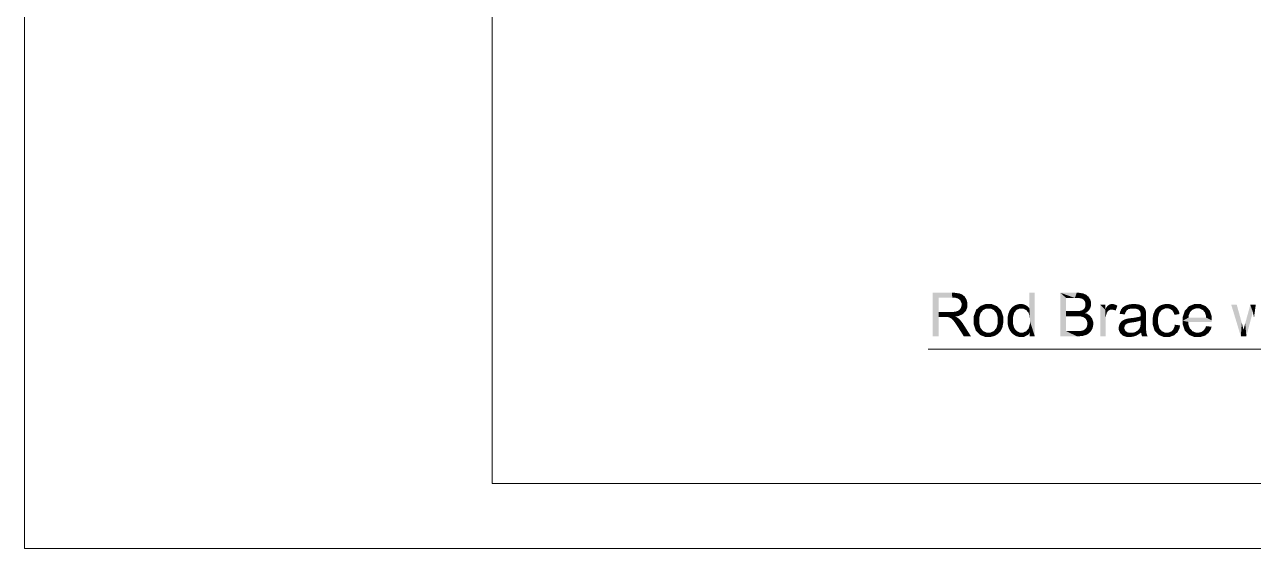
# Model space of a CAD drawing. Header units: millimetres. Extents: x 2 to 579, y 1 to 405.
# Drawn here: x 182.7 to 242.4, y 58.4 to 83.8 of the extents above; entities that cross this region are included whole.
import ezdxf

# ---------------------------------------------------------------- set-up
doc = ezdxf.new("R2010")
doc.units = ezdxf.units.MM
doc.linetypes.add('XKITLINE00', pattern=[0])
doc.layers.add('GraphicObject', color=6, linetype='Continuous', lineweight=0)
doc.layers.add('LinkedObject', color=7, linetype='Continuous', lineweight=0)

# ---------------------------------------------------------------- blocks, each defined once
blk = doc.blocks.new('*A3')
at = {"layer": 'GraphicObject', "color": 3, "linetype": 'XKITLINE00', "lineweight": 0}
for p, q in [((182.743, 197.389), (182.743, 58.437)), ((182.743, 58.437), (317.302, 58.437))]:
    blk.add_line(p, q, dxfattribs=at)
blk = doc.blocks.new('*A4')
at = {"layer": 'LinkedObject'}
for points in [[(227.082, 69.895), (226.804, 68.717), (226.804, 70.823)], [(226.804, 70.823), (227.082, 70.592), (227.082, 69.895)], [(227.748, 70.592), (226.804, 70.823), (227.736, 70.823)], [(227.082, 70.592), (226.804, 70.823), (227.748, 70.592)], [(227.736, 70.823), (227.865, 70.592), (227.748, 70.592)], [(228.09, 70.795), (227.736, 70.823), (227.877, 70.823)], [(228.164, 70.767), (227.736, 70.823), (228.09, 70.795)], [(228.036, 70.544), (227.736, 70.823), (228.164, 70.767)], [(227.865, 70.592), (227.736, 70.823), (228.036, 70.544)], [(228.164, 70.767), (228.09, 70.496), (228.036, 70.544)], [(228.237, 70.738), (228.09, 70.496), (228.164, 70.767)], [(228.09, 70.496), (228.237, 70.738), (228.144, 70.447)], [(228.144, 70.447), (228.237, 70.738), (228.397, 70.566)], [(228.397, 70.566), (228.198, 70.325), (228.144, 70.447)], [(228.441, 70.495), (228.198, 70.325), (228.397, 70.566)], [(228.485, 70.336), (228.198, 70.325), (228.441, 70.495)], [(228.397, 70.566), (228.237, 70.738), (228.354, 70.638)], [(231.751, 70.823), (231.492, 70.068), (231.492, 70.823)], [(231.751, 70.823), (231.515, 69.614), (231.492, 70.068)], [(231.515, 69.614), (231.751, 70.823), (231.751, 68.717)], [(232.996, 70.823), (233.274, 69.69), (232.996, 68.717)], [(233.274, 69.939), (233.274, 69.69), (232.996, 70.823)], [(232.996, 70.823), (233.274, 70.575), (233.274, 69.939)], [(233.696, 70.575), (232.996, 70.823), (233.786, 70.823)], [(233.274, 70.575), (232.996, 70.823), (233.696, 70.575)], [(233.696, 70.575), (233.786, 70.823), (233.809, 70.575)], [(233.786, 70.823), (233.97, 70.56), (233.809, 70.575)], [(233.907, 70.823), (233.97, 70.56), (233.786, 70.823)], [(234.101, 70.792), (233.97, 70.56), (233.907, 70.823)], [(233.97, 70.56), (234.101, 70.792), (234.017, 70.546)], [(234.017, 70.546), (234.101, 70.792), (234.063, 70.531)], [(234.063, 70.531), (234.101, 70.792), (234.174, 70.76)], [(234.174, 70.76), (234.135, 70.476), (234.063, 70.531)], [(234.247, 70.728), (234.135, 70.476), (234.174, 70.76)], [(234.361, 70.629), (234.135, 70.476), (234.247, 70.728)], [(234.402, 70.563), (234.135, 70.476), (234.361, 70.629)], [(234.135, 70.476), (234.402, 70.563), (234.161, 70.436)], [(234.402, 70.563), (234.186, 70.397), (234.161, 70.436)], [(234.186, 70.397), (234.402, 70.563), (234.211, 70.304)], [(234.211, 70.304), (234.402, 70.563), (234.485, 70.285)], [(234.485, 70.357), (234.402, 70.563), (234.443, 70.496)], [(234.485, 70.285), (234.402, 70.563), (234.485, 70.357)], [(227.082, 69.895), (227.082, 69.653), (226.804, 68.717)], [(227.405, 69.653), (227.082, 69.895), (227.68, 69.895)], [(227.082, 69.653), (227.082, 69.895), (227.405, 69.653)], [(227.405, 69.653), (227.68, 69.895), (227.459, 69.653)], [(227.459, 69.653), (227.68, 69.895), (227.536, 69.648)], [(227.536, 69.648), (227.68, 69.895), (227.56, 69.643)], [(227.56, 69.643), (227.68, 69.895), (227.592, 69.635)], [(227.592, 69.635), (227.68, 69.895), (227.655, 69.607)], [(227.655, 69.607), (227.68, 69.895), (227.776, 69.895)], [(227.655, 69.607), (227.776, 69.895), (227.687, 69.587)], [(227.776, 69.895), (227.892, 69.676), (227.687, 69.587)], [(227.925, 69.915), (227.892, 69.676), (227.776, 69.895)], [(227.892, 69.676), (227.925, 69.915), (228.044, 69.697)], [(227.979, 69.934), (228.34, 69.871), (227.925, 69.915)], [(228.267, 69.794), (227.925, 69.915), (228.34, 69.871)], [(228.044, 69.697), (227.925, 69.915), (228.267, 69.794)], [(228.032, 69.954), (228.34, 69.871), (227.979, 69.934)], [(228.34, 69.871), (228.032, 69.954), (228.114, 70.017)], [(228.142, 70.061), (228.34, 69.871), (228.114, 70.017)], [(228.17, 70.104), (228.34, 69.871), (228.142, 70.061)], [(228.17, 70.104), (228.485, 70.249), (228.34, 69.871)], [(228.198, 70.199), (228.485, 70.249), (228.17, 70.104)], [(228.485, 70.249), (228.198, 70.325), (228.485, 70.336)], [(228.198, 70.325), (228.485, 70.249), (228.198, 70.25)], [(228.485, 70.249), (228.198, 70.199), (228.198, 70.25)], [(228.34, 69.871), (228.485, 70.249), (228.412, 69.948)], [(228.412, 69.948), (228.485, 70.249), (228.485, 70.137)], [(229.028, 70.109), (228.792, 69.481), (228.91, 70.007)], [(229.121, 69.846), (228.792, 69.481), (229.028, 70.109)], [(228.91, 70.007), (228.792, 69.481), (228.792, 69.693)], [(229.058, 69.627), (228.792, 69.481), (229.121, 69.846)], [(229.366, 70.278), (229.028, 70.109), (229.126, 70.193)], [(229.507, 70.278), (229.028, 70.109), (229.366, 70.278)], [(229.41, 70.063), (229.028, 70.109), (229.507, 70.278)], [(229.028, 70.109), (229.249, 69.991), (229.185, 69.918)], [(229.249, 69.991), (229.028, 70.109), (229.41, 70.063)], [(229.121, 69.846), (229.028, 70.109), (229.185, 69.918)], [(229.41, 70.063), (229.507, 70.278), (229.507, 70.063)], [(229.507, 70.278), (229.602, 70.063), (229.507, 70.063)], [(229.921, 70.175), (229.507, 70.278), (229.664, 70.278)], [(230.021, 70.072), (229.507, 70.278), (229.921, 70.175)], [(229.762, 69.99), (229.507, 70.278), (230.021, 70.072)], [(229.602, 70.063), (229.507, 70.278), (229.762, 69.99)], [(229.762, 69.99), (230.021, 70.072), (229.826, 69.918)], [(230.021, 70.072), (229.891, 69.845), (229.826, 69.918)], [(229.891, 69.845), (230.021, 70.072), (229.955, 69.631)], [(229.955, 69.631), (230.021, 70.072), (230.22, 69.502)], [(230.22, 69.684), (230.021, 70.072), (230.12, 69.969)], [(230.22, 69.502), (230.021, 70.072), (230.22, 69.684)], [(230.505, 69.894), (230.429, 69.479), (230.467, 69.801)], [(230.752, 69.852), (230.429, 69.479), (230.505, 69.894)], [(230.694, 69.631), (230.429, 69.479), (230.752, 69.852)], [(230.467, 69.801), (230.429, 69.479), (230.429, 69.594)], [(230.543, 69.987), (230.81, 69.923), (230.505, 69.894)], [(230.505, 69.894), (230.81, 69.923), (230.752, 69.852)], [(230.656, 70.129), (230.81, 69.923), (230.543, 69.987)], [(230.867, 69.993), (230.656, 70.129), (230.732, 70.179)], [(230.81, 69.923), (230.656, 70.129), (230.867, 69.993)], [(230.808, 70.228), (231.011, 70.063), (230.732, 70.179)], [(230.732, 70.179), (231.011, 70.063), (230.867, 69.993)], [(230.978, 70.278), (231.011, 70.063), (230.808, 70.228)], [(231.072, 70.278), (231.011, 70.063), (230.978, 70.278)], [(231.011, 70.063), (231.072, 70.278), (231.097, 70.063)], [(231.072, 70.278), (231.186, 70.063), (231.097, 70.063)], [(231.141, 70.278), (231.186, 70.063), (231.072, 70.278)], [(231.264, 70.249), (231.186, 70.063), (231.141, 70.278)], [(231.317, 70.22), (231.186, 70.063), (231.264, 70.249)], [(231.317, 70.22), (231.334, 69.99), (231.186, 70.063)], [(231.371, 70.19), (231.334, 69.99), (231.317, 70.22)], [(231.458, 70.114), (231.334, 69.99), (231.371, 70.19)], [(231.492, 70.068), (231.334, 69.99), (231.458, 70.114)], [(231.334, 69.99), (231.492, 70.068), (231.395, 69.917)], [(231.395, 69.917), (231.492, 70.068), (231.455, 69.844)], [(231.492, 70.068), (231.515, 69.614), (231.455, 69.844)], [(233.762, 69.69), (233.274, 69.939), (233.73, 69.939)], [(233.274, 69.69), (233.274, 69.939), (233.762, 69.69)], [(233.863, 69.69), (233.73, 69.939), (233.823, 69.939)], [(233.762, 69.69), (233.73, 69.939), (233.863, 69.69)], [(233.956, 69.951), (234.191, 69.838), (233.823, 69.939)], [(233.823, 69.939), (234.191, 69.838), (233.863, 69.69)], [(233.863, 69.69), (234.191, 69.838), (234.017, 69.673)], [(233.996, 69.963), (234.265, 69.875), (233.956, 69.951)], [(234.191, 69.838), (233.956, 69.951), (234.265, 69.875)], [(234.05, 69.979), (234.265, 69.875), (233.996, 69.963)], [(234.191, 69.838), (234.071, 69.655), (234.017, 69.673)], [(234.13, 70.032), (234.412, 70.03), (234.05, 69.979)], [(234.05, 69.979), (234.412, 70.03), (234.265, 69.875)], [(234.071, 69.655), (234.191, 69.838), (234.124, 69.638)], [(234.124, 69.638), (234.191, 69.838), (234.208, 69.577)], [(234.157, 70.068), (234.412, 70.03), (234.13, 70.032)], [(234.412, 70.03), (234.157, 70.068), (234.184, 70.105)], [(234.184, 70.105), (234.485, 70.285), (234.412, 70.03)], [(234.211, 70.197), (234.485, 70.285), (234.184, 70.105)], [(234.432, 69.714), (234.191, 69.838), (234.286, 69.81)], [(234.208, 69.577), (234.191, 69.838), (234.432, 69.714)], [(234.485, 70.285), (234.211, 70.252), (234.211, 70.304)], [(234.211, 70.252), (234.485, 70.285), (234.211, 70.197)], [(234.265, 69.875), (234.412, 70.03), (234.375, 69.971)], [(234.412, 70.03), (234.485, 70.285), (234.448, 70.09)], [(234.448, 70.09), (234.485, 70.285), (234.485, 70.217)], [(234.933, 70.244), (235.167, 70.012), (234.933, 68.717)], [(235.167, 70.012), (234.933, 70.244), (235.167, 70.244)], [(234.933, 68.717), (235.167, 70.012), (235.192, 68.717)], [(235.331, 70.226), (235.167, 70.012), (235.293, 70.2)], [(235.44, 70.011), (235.167, 70.012), (235.331, 70.226)], [(235.293, 70.2), (235.167, 70.012), (235.211, 70.093)], [(235.167, 70.012), (235.192, 69.516), (235.192, 68.717)], [(235.192, 69.516), (235.167, 70.012), (235.192, 69.598)], [(235.192, 69.598), (235.167, 70.012), (235.214, 69.749)], [(235.214, 69.749), (235.167, 70.012), (235.235, 69.818)], [(235.235, 69.818), (235.167, 70.012), (235.25, 69.863)], [(235.25, 69.863), (235.167, 70.012), (235.298, 69.934)], [(235.298, 69.934), (235.167, 70.012), (235.331, 69.96)], [(235.331, 69.96), (235.167, 70.012), (235.365, 69.985)], [(235.365, 69.985), (235.167, 70.012), (235.44, 70.011)], [(235.369, 70.252), (235.483, 70.011), (235.331, 70.226)], [(235.331, 70.226), (235.483, 70.011), (235.44, 70.011)], [(235.451, 70.278), (235.483, 70.011), (235.369, 70.252)], [(235.496, 70.278), (235.483, 70.011), (235.451, 70.278)], [(235.496, 70.278), (235.53, 70.011), (235.483, 70.011)], [(235.694, 70.237), (235.496, 70.278), (235.561, 70.278)], [(235.761, 70.195), (235.496, 70.278), (235.694, 70.237)], [(235.624, 69.983), (235.496, 70.278), (235.761, 70.195)], [(235.53, 70.011), (235.496, 70.278), (235.624, 69.983)], [(235.624, 69.983), (235.761, 70.195), (235.671, 69.956)], [(235.984, 70.071), (235.871, 69.808), (235.944, 70.021)], [(236.208, 69.968), (235.871, 69.808), (235.984, 70.071)], [(235.944, 70.021), (235.871, 69.808), (235.888, 69.89)], [(236.144, 69.855), (235.871, 69.808), (236.208, 69.968)], [(235.871, 69.808), (236.144, 69.855), (236.123, 69.775)], [(236.023, 70.12), (236.295, 70.031), (235.984, 70.071)], [(236.208, 69.968), (235.984, 70.071), (236.252, 70)], [(236.252, 70), (235.984, 70.071), (236.295, 70.031)], [(236.138, 70.197), (236.295, 70.031), (236.023, 70.12)], [(236.212, 70.224), (236.295, 70.031), (236.138, 70.197)], [(236.46, 70.278), (236.212, 70.224), (236.287, 70.251)], [(236.429, 70.063), (236.212, 70.224), (236.46, 70.278)], [(236.295, 70.031), (236.212, 70.224), (236.429, 70.063)], [(236.429, 70.063), (236.46, 70.278), (236.521, 70.063)], [(236.521, 70.063), (236.46, 70.278), (236.618, 70.063)], [(236.559, 70.278), (236.618, 70.063), (236.46, 70.278)], [(236.815, 70.255), (236.559, 70.278), (236.656, 70.278)], [(236.876, 70.232), (236.559, 70.278), (236.815, 70.255)], [(236.765, 70.02), (236.559, 70.278), (236.876, 70.232)], [(236.618, 70.063), (236.559, 70.278), (236.765, 70.02)], [(236.765, 70.02), (236.876, 70.232), (236.815, 69.976)], [(236.815, 69.976), (236.876, 70.232), (236.851, 69.944)], [(236.876, 70.232), (236.888, 69.832), (236.851, 69.944)], [(237.055, 70.116), (236.888, 69.832), (236.876, 70.232)], [(237.027, 70.151), (236.876, 70.232), (236.937, 70.209)], [(237.055, 70.116), (236.876, 70.232), (237.027, 70.151)], [(236.887, 69.713), (237.142, 69.907), (236.886, 69.686)], [(236.886, 69.686), (237.142, 69.907), (236.888, 69.484)], [(236.888, 69.746), (237.142, 69.907), (236.887, 69.713)], [(237.084, 70.082), (236.888, 69.832), (237.055, 70.116)], [(237.124, 69.994), (236.888, 69.832), (237.084, 70.082)], [(237.136, 69.94), (236.888, 69.832), (237.124, 69.994)], [(236.888, 69.832), (237.136, 69.94), (237.142, 69.907)], [(236.888, 69.832), (237.142, 69.907), (236.888, 69.754)], [(236.888, 69.754), (237.142, 69.907), (236.888, 69.746)], [(237.149, 69.788), (236.888, 69.484), (237.142, 69.907)], [(237.149, 69.702), (236.888, 69.484), (237.149, 69.788)], [(237.553, 69.907), (237.471, 69.475), (237.512, 69.815)], [(237.797, 69.855), (237.471, 69.475), (237.553, 69.907)], [(237.736, 69.634), (237.471, 69.475), (237.797, 69.855)], [(237.512, 69.815), (237.471, 69.475), (237.471, 69.599)], [(237.594, 70), (237.858, 69.925), (237.553, 69.907)], [(237.553, 69.907), (237.858, 69.925), (237.797, 69.855)], [(237.718, 70.139), (237.858, 69.925), (237.594, 70)], [(237.919, 69.995), (237.718, 70.139), (237.801, 70.185)], [(237.858, 69.925), (237.718, 70.139), (237.919, 69.995)], [(237.885, 70.232), (238.078, 70.065), (237.801, 70.185)], [(237.801, 70.185), (238.078, 70.065), (237.919, 69.995)], [(238.067, 70.278), (238.078, 70.065), (237.885, 70.232)], [(238.165, 70.278), (238.078, 70.065), (238.067, 70.278)], [(238.078, 70.065), (238.165, 70.278), (238.175, 70.065)], [(238.165, 70.278), (238.24, 70.065), (238.175, 70.065)], [(238.492, 70.215), (238.165, 70.278), (238.289, 70.278)], [(238.57, 70.152), (238.165, 70.278), (238.492, 70.215)], [(238.35, 70.026), (238.165, 70.278), (238.57, 70.152)], [(238.24, 70.065), (238.165, 70.278), (238.35, 70.026)], [(238.35, 70.026), (238.57, 70.152), (238.395, 69.988)], [(238.57, 70.152), (238.441, 69.949), (238.395, 69.988)], [(238.441, 69.949), (238.57, 70.152), (238.504, 69.833)], [(238.504, 69.833), (238.57, 70.152), (238.773, 69.794)], [(238.504, 69.833), (238.773, 69.794), (238.522, 69.756)], [(238.75, 69.91), (238.57, 70.152), (238.649, 70.089)], [(238.773, 69.794), (238.57, 70.152), (238.75, 69.91)], [(239.131, 70.065), (238.933, 69.66), (239.032, 69.959)], [(239.286, 69.887), (238.933, 69.66), (239.131, 70.065)], [(239.219, 69.727), (238.933, 69.66), (239.286, 69.887)], [(239.23, 70.172), (239.407, 70.006), (239.131, 70.065)], [(239.131, 70.065), (239.407, 70.006), (239.286, 69.887)], [(239.644, 70.278), (239.23, 70.172), (239.486, 70.278)], [(239.557, 70.065), (239.23, 70.172), (239.644, 70.278)], [(239.407, 70.006), (239.23, 70.172), (239.557, 70.065)], [(239.557, 70.065), (239.644, 70.278), (239.646, 70.065)], [(239.644, 70.278), (239.744, 70.065), (239.646, 70.065)], [(240.047, 70.174), (239.644, 70.278), (239.797, 70.278)], [(240.144, 70.07), (239.644, 70.278), (240.047, 70.174)], [(239.904, 69.991), (239.644, 70.278), (240.144, 70.07)], [(239.744, 70.065), (239.644, 70.278), (239.904, 69.991)], [(239.904, 69.991), (240.144, 70.07), (239.966, 69.916)], [(240.144, 70.07), (240.006, 69.868), (239.966, 69.916)], [(240.006, 69.868), (240.144, 70.07), (240.055, 69.724)], [(240.055, 69.724), (240.144, 70.07), (240.337, 69.672)], [(240.337, 69.672), (240.144, 70.07), (240.24, 69.966)], [(241.551, 70.244), (241.748, 68.717), (241.284, 70.244)], [(241.794, 69.362), (241.748, 68.717), (241.551, 70.244)], [(242.209, 70.244), (242.329, 69.892), (241.962, 69.35)], [(241.962, 69.35), (242.329, 69.892), (242.016, 68.717)], [(242.471, 70.244), (242.329, 69.892), (242.209, 70.244)], [(242.329, 69.892), (242.471, 70.244), (242.389, 69.631)], [(226.804, 68.717), (227.082, 69.653), (227.082, 68.717)], [(227.687, 69.587), (227.892, 69.676), (227.718, 69.567)], [(227.892, 69.676), (227.788, 69.496), (227.718, 69.567)], [(227.948, 69.649), (227.788, 69.496), (227.892, 69.676)], [(227.788, 69.496), (227.948, 69.649), (227.828, 69.446)], [(227.828, 69.446), (227.948, 69.649), (227.867, 69.396)], [(227.867, 69.396), (227.948, 69.649), (228.06, 69.571)], [(228.06, 69.571), (227.968, 69.25), (227.867, 69.396)], [(228.06, 69.571), (227.948, 69.649), (228.032, 69.597)], [(228.121, 69.515), (227.968, 69.25), (228.06, 69.571)], [(228.237, 69.375), (227.968, 69.25), (228.121, 69.515)], [(227.968, 69.25), (228.237, 69.375), (228.029, 69.156)], [(228.029, 69.156), (228.237, 69.375), (228.291, 69.291)], [(228.029, 69.156), (228.291, 69.291), (228.307, 68.717)], [(228.307, 68.717), (228.291, 69.291), (228.655, 68.717)], [(228.792, 69.481), (229.058, 69.627), (229.058, 69.481)], [(228.792, 69.481), (228.99, 68.889), (228.792, 69.288)], [(229.058, 69.334), (228.99, 68.889), (228.792, 69.481)], [(229.058, 69.334), (228.792, 69.481), (229.058, 69.481)], [(228.792, 69.288), (228.99, 68.889), (228.891, 68.992)], [(229.121, 69.115), (228.99, 68.889), (229.058, 69.334)], [(229.891, 69.116), (230.22, 69.502), (230.132, 69.039)], [(229.955, 69.339), (230.22, 69.502), (229.891, 69.116)], [(229.955, 69.631), (230.22, 69.502), (229.955, 69.489)], [(230.22, 69.502), (229.955, 69.339), (229.955, 69.489)], [(230.132, 69.039), (230.22, 69.502), (230.176, 69.124)], [(230.176, 69.124), (230.22, 69.502), (230.22, 69.355)], [(230.429, 69.479), (230.694, 69.631), (230.694, 69.479)], [(230.429, 69.479), (230.694, 69.333), (230.429, 69.362)], [(230.694, 69.333), (230.429, 69.479), (230.694, 69.479)], [(230.429, 69.362), (230.694, 69.333), (230.471, 69.155)], [(230.471, 69.155), (230.694, 69.333), (230.513, 69.065)], [(230.513, 69.065), (230.694, 69.333), (230.756, 69.114)], [(231.515, 69.316), (231.751, 68.717), (231.456, 69.104)], [(231.515, 69.614), (231.751, 68.717), (231.515, 69.458)], [(231.515, 69.458), (231.751, 68.717), (231.515, 69.316)], [(232.996, 68.717), (233.274, 69.69), (233.274, 68.966)], [(234.208, 69.577), (234.432, 69.714), (234.239, 69.533)], [(234.239, 69.533), (234.432, 69.714), (234.269, 69.49)], [(234.523, 69.053), (234.258, 69.151), (234.279, 69.189)], [(234.269, 69.49), (234.432, 69.714), (234.484, 69.647)], [(234.484, 69.647), (234.299, 69.387), (234.269, 69.49)], [(234.279, 69.189), (234.586, 69.328), (234.523, 69.053)], [(234.299, 69.278), (234.586, 69.328), (234.279, 69.189)], [(234.535, 69.579), (234.299, 69.387), (234.484, 69.647)], [(234.586, 69.42), (234.299, 69.387), (234.535, 69.579)], [(234.586, 69.328), (234.299, 69.387), (234.586, 69.42)], [(234.299, 69.387), (234.586, 69.328), (234.299, 69.328)], [(234.586, 69.328), (234.299, 69.278), (234.299, 69.328)], [(234.523, 69.053), (234.586, 69.328), (234.555, 69.116)], [(234.555, 69.116), (234.586, 69.328), (234.586, 69.254)], [(235.877, 69.325), (235.826, 69.12), (235.852, 69.279)], [(236.12, 69.223), (235.826, 69.12), (235.877, 69.325)], [(235.852, 69.279), (235.826, 69.12), (235.826, 69.176)], [(236.102, 69.161), (235.826, 69.12), (236.12, 69.223)], [(235.826, 69.12), (236.102, 69.161), (236.102, 69.128)], [(235.903, 69.371), (236.138, 69.25), (235.877, 69.325)], [(235.877, 69.325), (236.138, 69.25), (236.12, 69.223)], [(235.969, 69.446), (236.138, 69.25), (235.903, 69.371)], [(236.156, 69.278), (235.969, 69.446), (236.011, 69.474)], [(236.138, 69.25), (235.969, 69.446), (236.156, 69.278)], [(236.052, 69.502), (236.207, 69.32), (236.011, 69.474)], [(236.011, 69.474), (236.207, 69.32), (236.156, 69.278)], [(236.145, 69.544), (236.207, 69.32), (236.052, 69.502)], [(236.196, 69.558), (236.207, 69.32), (236.145, 69.544)], [(236.234, 69.568), (236.273, 69.349), (236.196, 69.558)], [(236.207, 69.32), (236.196, 69.558), (236.24, 69.335)], [(236.24, 69.335), (236.196, 69.558), (236.273, 69.349)], [(236.349, 69.588), (236.386, 69.375), (236.234, 69.568)], [(236.234, 69.568), (236.386, 69.375), (236.273, 69.349)], [(236.426, 69.597), (236.465, 69.386), (236.349, 69.588)], [(236.349, 69.588), (236.465, 69.386), (236.386, 69.375)], [(236.582, 69.616), (236.606, 69.406), (236.426, 69.597)], [(236.426, 69.597), (236.606, 69.406), (236.465, 69.386)], [(236.812, 69.66), (236.888, 69.484), (236.582, 69.616)], [(236.582, 69.616), (236.888, 69.484), (236.606, 69.406)], [(236.606, 69.406), (236.888, 69.484), (236.817, 69.455)], [(236.732, 68.984), (237.149, 69.177), (237.157, 68.949)], [(236.817, 69.074), (237.149, 69.177), (236.732, 68.984)], [(236.886, 69.686), (236.888, 69.484), (236.812, 69.66)], [(236.845, 69.13), (237.149, 69.177), (236.817, 69.074)], [(237.149, 69.177), (236.845, 69.13), (236.865, 69.174)], [(236.865, 69.174), (237.149, 69.357), (237.149, 69.177)], [(236.886, 69.304), (237.149, 69.357), (236.865, 69.174)], [(237.149, 69.702), (236.886, 69.389), (236.888, 69.484)], [(237.149, 69.357), (236.886, 69.389), (237.149, 69.702)], [(237.149, 69.357), (236.886, 69.304), (236.886, 69.389)], [(237.471, 69.475), (237.736, 69.634), (237.736, 69.482)], [(237.736, 69.329), (237.471, 69.475), (237.736, 69.482)], [(237.471, 69.475), (237.661, 68.888), (237.471, 69.284)], [(237.736, 69.329), (237.661, 68.888), (237.471, 69.475)], [(237.471, 69.284), (237.661, 68.888), (237.566, 68.991)], [(237.795, 69.105), (237.661, 68.888), (237.736, 69.329)], [(238.465, 69.037), (238.798, 69.244), (238.585, 68.832)], [(238.529, 69.181), (238.798, 69.244), (238.465, 69.037)], [(238.798, 69.244), (238.529, 69.181), (238.543, 69.278)], [(238.585, 68.832), (238.798, 69.244), (238.671, 68.907)], [(238.671, 68.907), (238.798, 69.244), (238.777, 69.113)], [(238.933, 69.66), (239.219, 69.727), (239.213, 69.627)], [(239.213, 69.627), (238.933, 69.468), (238.933, 69.66)], [(239.213, 69.627), (240.337, 69.484), (238.933, 69.468)], [(240.337, 69.472), (238.933, 69.468), (240.337, 69.484)], [(240.337, 69.438), (238.933, 69.468), (240.337, 69.472)], [(238.933, 69.468), (239.128, 68.89), (238.933, 69.282)], [(239.205, 69.289), (239.128, 68.89), (238.933, 69.468)], [(239.205, 69.289), (238.933, 69.468), (239.198, 69.415)], [(240.336, 69.415), (238.933, 69.468), (240.337, 69.438)], [(239.198, 69.415), (238.933, 69.468), (240.336, 69.415)], [(238.933, 69.282), (239.128, 68.89), (239.031, 68.993)], [(239.276, 69.097), (239.128, 68.89), (239.205, 69.289)], [(240.064, 69.627), (240.337, 69.484), (239.213, 69.627)], [(239.952, 69.009), (240.329, 69.177), (240.18, 68.878)], [(240.031, 69.128), (240.329, 69.177), (239.952, 69.009)], [(240.329, 69.177), (240.031, 69.128), (240.061, 69.21)], [(240.055, 69.724), (240.337, 69.672), (240.064, 69.627)], [(240.337, 69.484), (240.064, 69.627), (240.337, 69.672)], [(240.18, 68.878), (240.329, 69.177), (240.297, 69.06)], [(241.883, 69.035), (241.748, 68.717), (241.794, 69.362)], [(241.925, 69.205), (242.016, 68.717), (241.886, 69.047)], [(241.962, 69.35), (242.016, 68.717), (241.925, 69.205)], [(228.99, 68.889), (229.121, 69.115), (229.185, 69.042)], [(229.249, 68.969), (228.99, 68.889), (229.185, 69.042)], [(229.249, 68.969), (229.507, 68.684), (228.99, 68.889)], [(228.99, 68.889), (229.507, 68.684), (229.088, 68.786)], [(229.088, 68.786), (229.507, 68.684), (229.347, 68.684)], [(229.41, 68.897), (229.507, 68.684), (229.249, 68.969)], [(229.507, 68.684), (229.41, 68.897), (229.507, 68.897)], [(229.507, 68.684), (229.603, 68.897), (229.607, 68.684)], [(229.603, 68.897), (229.507, 68.684), (229.507, 68.897)], [(229.875, 68.777), (229.603, 68.897), (229.763, 68.97)], [(229.791, 68.73), (229.603, 68.897), (229.875, 68.777)], [(229.607, 68.684), (229.603, 68.897), (229.791, 68.73)], [(229.827, 69.043), (229.959, 68.824), (229.763, 68.97)], [(229.763, 68.97), (229.959, 68.824), (229.875, 68.777)], [(230.132, 69.039), (229.827, 69.043), (229.891, 69.116)], [(230.088, 68.955), (229.827, 69.043), (230.132, 69.039)], [(229.959, 68.824), (229.827, 69.043), (230.088, 68.955)], [(230.756, 69.114), (230.673, 68.835), (230.513, 69.065)], [(230.513, 69.065), (230.673, 68.835), (230.555, 68.975)], [(230.817, 69.041), (230.673, 68.835), (230.756, 69.114)], [(230.673, 68.835), (230.817, 69.041), (230.749, 68.784)], [(230.749, 68.784), (230.817, 69.041), (230.879, 68.969)], [(230.879, 68.969), (231.085, 68.684), (230.749, 68.784)], [(230.749, 68.784), (231.085, 68.684), (230.826, 68.734)], [(230.826, 68.734), (231.085, 68.684), (230.994, 68.684)], [(231.025, 68.897), (231.085, 68.684), (230.879, 68.969)], [(231.085, 68.684), (231.025, 68.897), (231.109, 68.897)], [(231.085, 68.684), (231.511, 68.911), (231.225, 68.684)], [(231.194, 68.897), (231.511, 68.911), (231.085, 68.684)], [(231.194, 68.897), (231.085, 68.684), (231.109, 68.897)], [(231.338, 68.966), (231.511, 68.911), (231.194, 68.897)], [(231.225, 68.684), (231.511, 68.911), (231.439, 68.797)], [(231.511, 68.911), (231.338, 68.966), (231.397, 69.035)], [(231.456, 69.104), (231.511, 68.911), (231.397, 69.035)], [(231.456, 69.104), (231.751, 68.717), (231.511, 68.911)], [(231.511, 68.911), (231.751, 68.717), (231.511, 68.717)], [(233.274, 68.966), (233.799, 68.717), (232.996, 68.717)], [(233.8, 68.966), (233.799, 68.717), (233.274, 68.966)], [(233.8, 68.966), (233.899, 68.717), (233.799, 68.717)], [(233.867, 68.966), (233.899, 68.717), (233.8, 68.966)], [(233.962, 68.971), (234.069, 68.735), (233.867, 68.966)], [(233.867, 68.966), (234.069, 68.735), (233.899, 68.717)], [(233.99, 68.976), (234.069, 68.735), (233.962, 68.971)], [(234.138, 68.753), (233.99, 68.976), (234.038, 68.985)], [(234.069, 68.735), (233.99, 68.976), (234.138, 68.753)], [(234.119, 69.013), (234.369, 68.857), (234.038, 68.985)], [(234.038, 68.985), (234.369, 68.857), (234.138, 68.753)], [(234.151, 69.034), (234.369, 68.857), (234.119, 69.013)], [(234.138, 68.753), (234.369, 68.857), (234.208, 68.77)], [(234.369, 68.857), (234.151, 69.034), (234.183, 69.054)], [(234.237, 69.112), (234.523, 69.053), (234.183, 69.054)], [(234.183, 69.054), (234.523, 69.053), (234.369, 68.857)], [(234.208, 68.77), (234.369, 68.857), (234.323, 68.822)], [(234.258, 69.151), (234.523, 69.053), (234.237, 69.112)], [(234.369, 68.857), (234.523, 69.053), (234.415, 68.891)], [(234.415, 68.891), (234.523, 69.053), (234.492, 68.989)], [(236.102, 69.076), (235.826, 69.12), (236.102, 69.128)], [(235.826, 69.12), (236.102, 69.076), (235.826, 69.025)], [(235.826, 69.025), (236.102, 69.076), (235.894, 68.868)], [(235.894, 68.868), (236.102, 69.076), (235.961, 68.807)], [(235.961, 68.807), (236.102, 69.076), (236.141, 68.989)], [(236.141, 68.989), (236.029, 68.745), (235.961, 68.807)], [(236.18, 68.955), (236.029, 68.745), (236.141, 68.989)], [(236.219, 68.92), (236.029, 68.745), (236.18, 68.955)], [(236.029, 68.745), (236.219, 68.92), (236.221, 68.684)], [(236.347, 68.684), (236.219, 68.92), (236.334, 68.886)], [(236.221, 68.684), (236.219, 68.92), (236.347, 68.684)], [(236.334, 68.886), (236.423, 68.684), (236.347, 68.684)], [(236.409, 68.886), (236.423, 68.684), (236.334, 68.886)], [(236.483, 68.886), (236.423, 68.684), (236.409, 68.886)], [(236.423, 68.684), (236.483, 68.886), (236.565, 68.709)], [(236.632, 68.734), (236.483, 68.886), (236.616, 68.919)], [(236.565, 68.709), (236.483, 68.886), (236.632, 68.734)], [(236.909, 68.905), (236.616, 68.919), (236.674, 68.951)], [(236.837, 68.844), (236.616, 68.919), (236.909, 68.905)], [(236.698, 68.759), (236.616, 68.919), (236.837, 68.844)], [(236.632, 68.734), (236.616, 68.919), (236.698, 68.759)], [(236.732, 68.984), (237.157, 68.949), (236.674, 68.951)], [(237.157, 68.949), (236.909, 68.905), (236.674, 68.951)], [(236.909, 68.905), (237.157, 68.949), (236.915, 68.851)], [(236.915, 68.851), (237.157, 68.949), (237.165, 68.901)], [(237.165, 68.901), (236.941, 68.758), (236.915, 68.851)], [(237.174, 68.853), (236.941, 68.758), (237.165, 68.901)], [(237.174, 68.853), (236.961, 68.717), (236.941, 68.758)], [(237.206, 68.761), (236.961, 68.717), (237.174, 68.853)], [(236.961, 68.717), (237.206, 68.761), (237.231, 68.717)], [(237.661, 68.888), (237.795, 69.105), (237.854, 69.036)], [(237.913, 68.966), (237.661, 68.888), (237.854, 69.036)], [(237.913, 68.966), (238.164, 68.684), (237.661, 68.888)], [(237.661, 68.888), (238.164, 68.684), (237.756, 68.786)], [(237.756, 68.786), (238.164, 68.684), (238.008, 68.684)], [(238.066, 68.897), (238.164, 68.684), (237.913, 68.966)], [(238.164, 68.684), (238.066, 68.897), (238.16, 68.897)], [(238.236, 68.897), (238.164, 68.684), (238.16, 68.897)], [(238.236, 68.897), (238.585, 68.832), (238.164, 68.684)], [(238.164, 68.684), (238.585, 68.832), (238.289, 68.684)], [(238.363, 68.943), (238.585, 68.832), (238.236, 68.897)], [(238.289, 68.684), (238.585, 68.832), (238.499, 68.758)], [(238.585, 68.832), (238.363, 68.943), (238.414, 68.99)], [(238.465, 69.037), (238.585, 68.832), (238.414, 68.99)], [(239.128, 68.89), (239.276, 69.097), (239.226, 68.787)], [(239.34, 69.03), (239.226, 68.787), (239.276, 69.097)], [(239.404, 68.963), (239.226, 68.787), (239.34, 69.03)], [(239.404, 68.963), (239.659, 68.684), (239.226, 68.787)], [(239.226, 68.787), (239.659, 68.684), (239.491, 68.684)], [(239.563, 68.897), (239.659, 68.684), (239.404, 68.963)], [(239.659, 68.897), (239.659, 68.684), (239.563, 68.897)], [(239.73, 68.897), (240.095, 68.813), (239.659, 68.684)], [(239.73, 68.897), (239.659, 68.684), (239.659, 68.897)], [(239.659, 68.684), (240.095, 68.813), (239.791, 68.684)], [(239.851, 68.934), (240.095, 68.813), (239.73, 68.897)], [(239.791, 68.684), (240.095, 68.813), (240.009, 68.748)], [(239.901, 68.971), (240.18, 68.878), (239.851, 68.934)], [(240.095, 68.813), (239.851, 68.934), (240.18, 68.878)], [(239.952, 69.009), (240.18, 68.878), (239.901, 68.971)], [(241.748, 68.717), (241.883, 69.035), (242.016, 68.717)], [(241.886, 69.047), (242.016, 68.717), (241.883, 69.035)]]:
    blk.add_hatch(color=7, dxfattribs=at).paths.add_polyline_path(points, flags=17)
at = {"layer": 'LinkedObject', "color": 2, "linetype": 'XKITLINE00', "lineweight": 0}
for p, q in [((205.422, 61.58), (205.422, 133.072)), ((289.575, 61.58), (205.422, 61.58))]:
    blk.add_line(p, q, dxfattribs=at)
at = {"layer": 'LinkedObject', "color": 7, "linetype": 'XKITLINE00', "lineweight": 0}
for p, q in [((226.573, 68.094), (228.695, 68.094)), ((228.695, 68.094), (230.33, 68.094)), ((230.33, 68.094), (231.964, 68.094)), ((231.964, 68.094), (232.781, 68.094)), ((232.781, 68.094), (234.742, 68.094)), ((234.742, 68.094), (235.721, 68.094)), ((235.721, 68.094), (237.355, 68.094)), ((237.355, 68.094), (238.825, 68.094)), ((238.825, 68.094), (240.459, 68.094)), ((240.459, 68.094), (241.277, 68.094)), ((241.277, 68.094), (243.399, 68.094))]:
    blk.add_line(p, q, dxfattribs=at)

msp = doc.modelspace()

# ---------------------------------------------------------------- block references
at = {"lineweight": 0}
for name in ['*A3', '*A4']:
    msp.add_blockref(name, (0, 0), dxfattribs=at)

doc.saveas('drawing.dxf')
